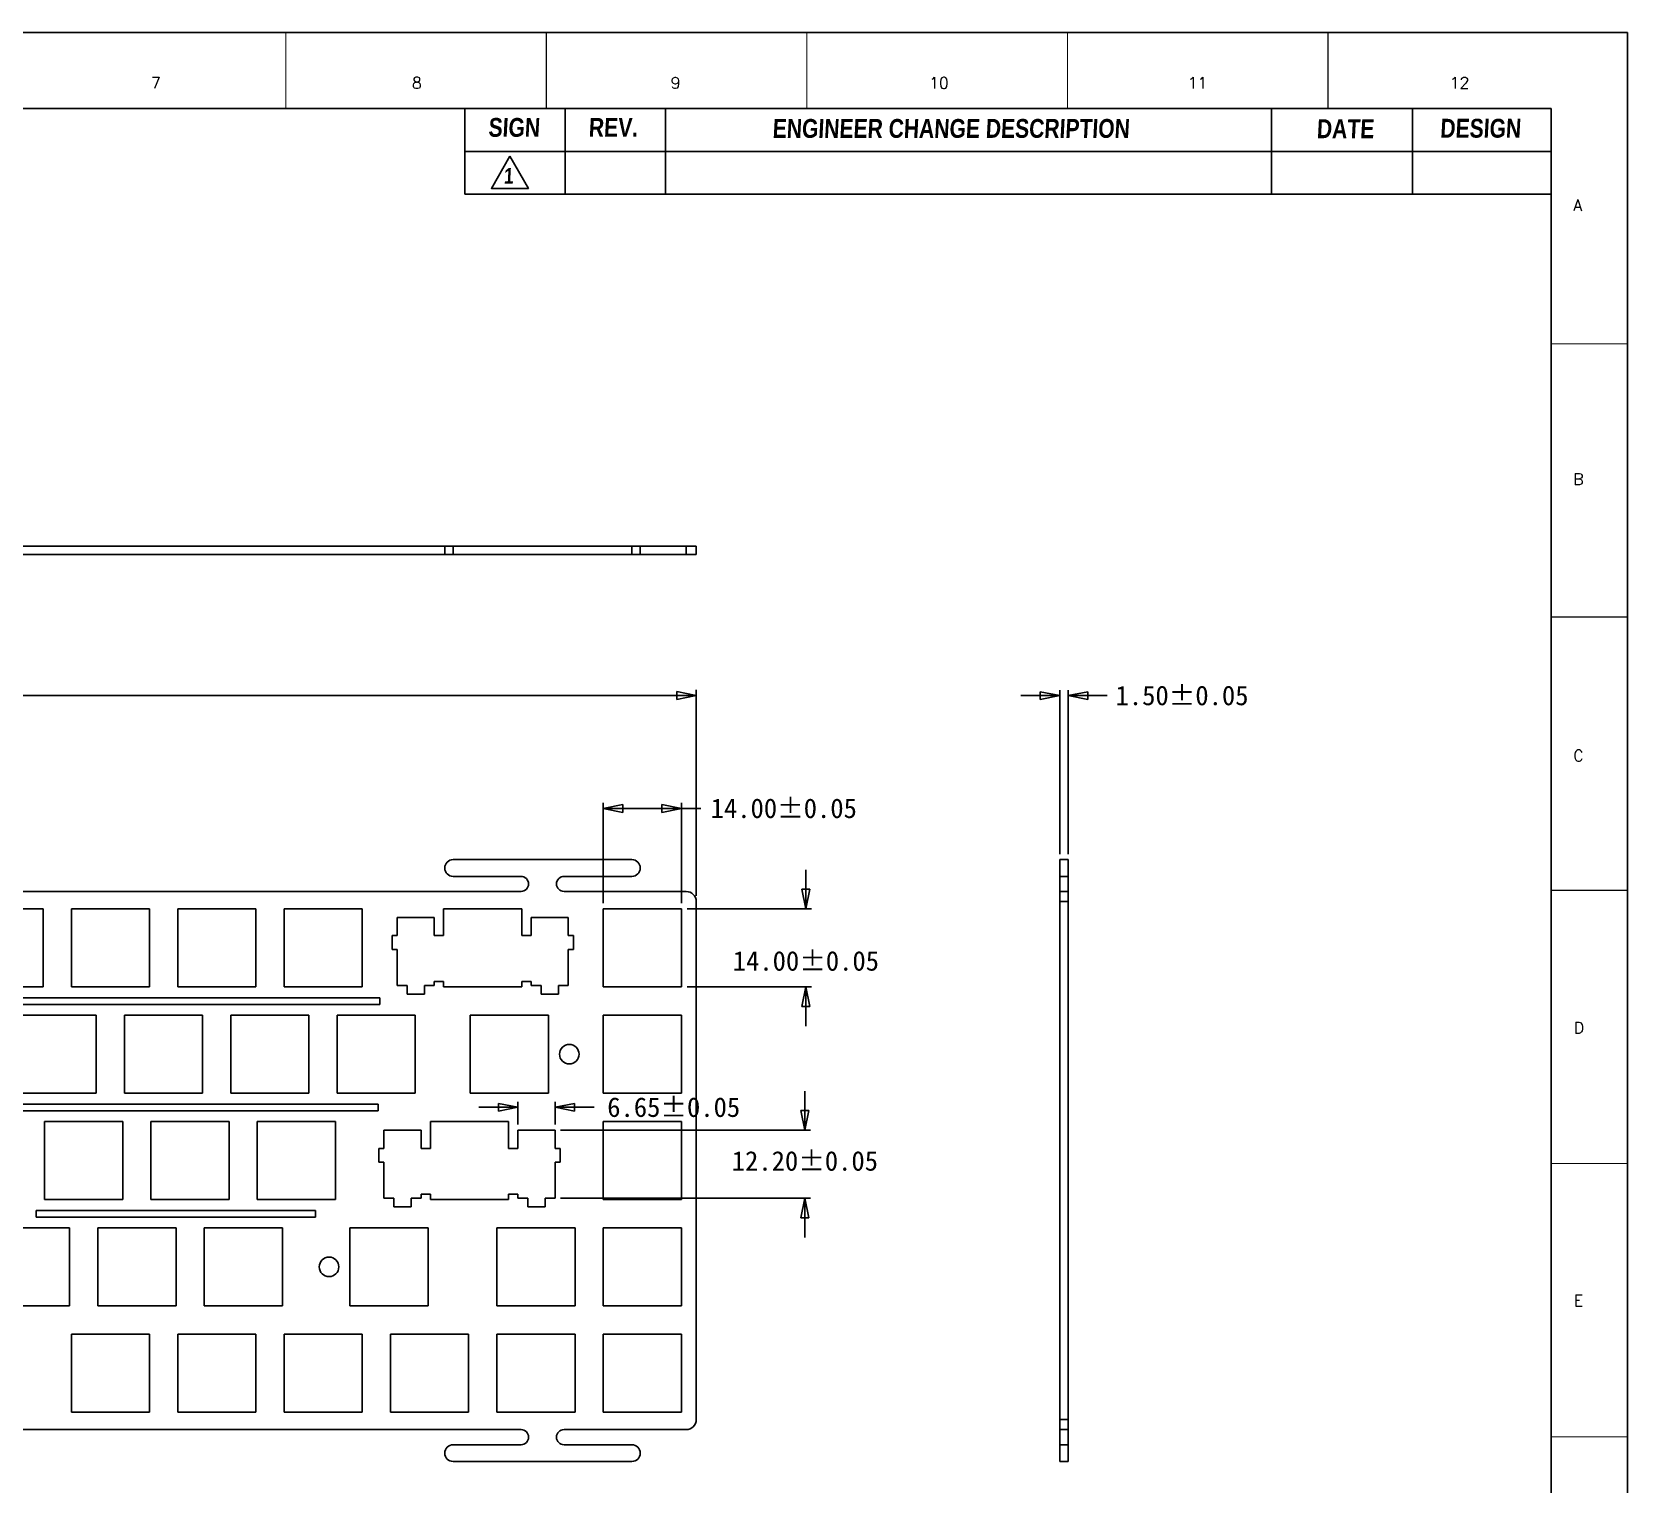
# Model space of a CAD drawing. Header units: millimetres. Extents: x -66 to 508, y -470 to -65.
# Drawn here: x 221.8 to 507.7, y -325.1 to -64.9 of the extents above; entities that cross this region are included whole.
import ezdxf
from ezdxf.enums import TextEntityAlignment as Align

# ---------------------------------------------------------------- set-up
doc = ezdxf.new("R2010")
doc.units = ezdxf.units.MM
doc.header["$LTSCALE"] = 16.335
doc.header["$PDMODE"] = 3
doc.header["$PDSIZE"] = 0.3125
doc.layers.get('0').update_dxf_attribs({"linetype": 'CONTINUOUS'})
doc.layers.get('Defpoints').update_dxf_attribs({"linetype": 'CONTINUOUS'})
doc.layers.add('TEXT', color=6, linetype='CONTINUOUS')
doc.layers.add('图层4', color=2, linetype='CONTINUOUS')
doc.styles.add('POSITION', font='romanc.shx', dxfattribs={"height": 3})
doc.styles.add('TEXT', font='arialbd.ttf', dxfattribs={"width": 0.8, "height": 4})
doc.dimstyles.get("Standard").update_dxf_attribs({"dimtxt": 2.5, "dimasz": 2.5, "dimexe": 0.125, "dimexo": 0.0625, "dimtad": 1, "dimdsep": 46, "dimtxsty": 'Standard', "dimblk": 'CLOSED', "dimblk1": 'CLOSED', "dimblk2": 'CLOSED', "dimcen": 0.09, "dimazin": 2, "dimtp": 0.01, "dimtm": 0.01, "dimtfac": 1, "dimtofl": 0, "dimtmove": 0, "dimatfit": 3, "dimldrblk": 'CLOSED', "dimfxl": 1, "dimtolj": 1, "dimarcsym": 0})

# ---------------------------------------------------------------- blocks, each defined once
blk = doc.blocks.new('TITLE_MODIFY')
for p, q in [((-126.75, 0.16), (-126.75, -9.84)), ((-126.75, 0.16), (0, 0.16)), ((-115.05, 0.16), (-115.05, -9.84)), ((-103.35, 0.16), (-103.35, -9.84)), ((-32.65, 0.16), (-32.65, -9.74)), ((-16.2, 0.16), (-16.2, -9.84)), ((0, -9.84), (0, 0.16)), ((-126.75, -4.84), (0, -4.84)), ((-126.75, -9.84), (0, -9.84))]:
    blk.add_line(p, q)
at = {"layer": 'TEXT'}
blk.add_lwpolyline([(-121.5, -5.4), (-123.66, -9.15), (-119.33, -9.15)], close=True, dxfattribs=at)
at = {"style": 'TEXT', "oblique": 3, "width": 0.8}
for s, p in [('SIGN', (-124.03, -3.13)), ('REV.', (-112.33, -3.13)), ('ENGINEER CHANGE DESCRIPTION', (-90.88, -3.25)), ('DATE', (-27.39, -3.29)), ('DESIGN', (-12.99, -3.23))]:
    blk.add_text(s, height=2.2, dxfattribs=at).set_placement(p)
at = {"layer": 'TEXT', "style": 'TEXT', "oblique": 3, "width": 0.8}
blk.add_text('1', height=1.8, dxfattribs=at).set_placement((-122.22, -8.58))
blk = doc.blocks.new('_CLOSED')
at = {"color": 0, "linetype": 'ByBlock'}
for p, q in [((0, 0), (-1, 0.2)), ((-1, 0.2), (-1, -0.2)), ((-1, -0.2), (0, 0)), ((-1, 0), (0, 0))]:
    blk.add_line(p, q, dxfattribs=at)
blk = doc.blocks.new('*D28')
at = {"layer": 'Defpoints', "color": 0}
for p in [(340.8, -183.83), (35.75, -220.72), (340.8, -220.72)]:
    blk.add_point(p, dxfattribs=at)
at = {"layer": '图层4', "color": 5, "lineweight": -2}
for p, q in [((35.75, -219.72), (35.75, -182.83)), ((340.8, -219.72), (340.8, -182.83)), ((39.25, -183.83), (171.4, -183.83)), ((337.3, -183.83), (205.15, -183.83))]:
    blk.add_line(p, q, dxfattribs=at)
at = {"layer": '图层4', "color": 5, "lineweight": -2, "xscale": 3.5, "yscale": 3.5, "zscale": 3.5, "rotation": 180}
blk.add_blockref('_CLOSED', (35.75, -183.83), dxfattribs=at)
at = {"layer": '图层4', "color": 5, "lineweight": -2, "xscale": 3.5, "yscale": 3.5, "zscale": 3.5}
blk.add_blockref('_CLOSED', (340.8, -183.83), dxfattribs=at)
at = {"layer": '图层4', "color": 5, "insert": (188.27, -183.83), "char_height": 3.5, "attachment_point": 5}
blk.add_mtext('\\A1;305.05±0.15', dxfattribs=at)
blk = doc.blocks.new('*D33')
at = {"layer": 'Defpoints', "color": 0}
for p in [(338.15, -204.05), (324.15, -222.03), (338.15, -222.03)]:
    blk.add_point(p, dxfattribs=at)
at = {"layer": '图层4', "color": 5, "lineweight": -2}
for p, q in [((324.15, -221.03), (324.15, -203.05)), ((327.65, -204.05), (334.65, -204.05)), ((338.15, -221.03), (338.15, -203.05)), ((338.15, -204.05), (341.65, -204.05))]:
    blk.add_line(p, q, dxfattribs=at)
at = {"layer": '图层4', "color": 5, "lineweight": -2, "xscale": 3.5, "yscale": 3.5, "zscale": 3.5, "rotation": 180}
blk.add_blockref('_CLOSED', (324.15, -204.05), dxfattribs=at)
at = {"layer": '图层4', "color": 5, "lineweight": -2, "xscale": 3.5, "yscale": 3.5, "zscale": 3.5}
blk.add_blockref('_CLOSED', (338.15, -204.05), dxfattribs=at)
at = {"layer": '图层4', "color": 5, "insert": (356.48, -204.05), "char_height": 3.5, "attachment_point": 5}
blk.add_mtext('\\A1;14.00±0.05', dxfattribs=at)
blk = doc.blocks.new('*D34')
at = {"layer": 'Defpoints', "color": 0}
for p in [(338.15, -222.03), (338.15, -236.03), (360.44, -236.03)]:
    blk.add_point(p, dxfattribs=at)
at = {"layer": '图层4', "color": 5, "lineweight": -2}
for p, q in [((360.44, -218.53), (360.44, -215.03)), ((339.15, -222.03), (361.44, -222.03)), ((339.15, -236.03), (361.44, -236.03)), ((360.44, -239.53), (360.44, -243.03))]:
    blk.add_line(p, q, dxfattribs=at)
at = {"layer": '图层4', "color": 5, "lineweight": -2, "xscale": 3.5, "yscale": 3.5, "zscale": 3.5}
for p, rotation in [((360.44, -222.03), 270), ((360.44, -236.03), 90)]:
    blk.add_blockref('_CLOSED', p, dxfattribs=dict(at, rotation=rotation))
at = {"layer": '图层4', "color": 5, "insert": (360.44, -231.39), "char_height": 3.5, "attachment_point": 5}
blk.add_mtext('\\A1;14.00±0.05', dxfattribs=at)
blk = doc.blocks.new('*D35')
at = {"layer": 'Defpoints', "color": 0}
for p in [(407.42, -183.84), (405.92, -213.22), (407.42, -213.22)]:
    blk.add_point(p, dxfattribs=at)
at = {"layer": '图层4', "color": 5, "lineweight": -2}
for p, q in [((405.92, -212.22), (405.92, -182.84)), ((407.42, -212.22), (407.42, -182.84)), ((402.42, -183.84), (398.92, -183.84)), ((410.92, -183.84), (414.42, -183.84))]:
    blk.add_line(p, q, dxfattribs=at)
at = {"layer": '图层4', "color": 5, "lineweight": -2, "xscale": 3.5, "yscale": 3.5, "zscale": 3.5}
blk.add_blockref('_CLOSED', (405.92, -183.84), dxfattribs=at)
at = {"layer": '图层4', "color": 5, "lineweight": -2, "xscale": 3.5, "yscale": 3.5, "zscale": 3.5, "rotation": 180}
blk.add_blockref('_CLOSED', (407.42, -183.84), dxfattribs=at)
at = {"layer": '图层4', "color": 5, "insert": (427.8, -183.84), "char_height": 3.5, "attachment_point": 5}
blk.add_mtext('\\A1;1.50±0.05', dxfattribs=at)
blk = doc.blocks.new('*D37')
at = {"layer": 'Defpoints', "color": 0}
for p in [(315.52, -257.59), (308.87, -261.69), (315.52, -261.69)]:
    blk.add_point(p, dxfattribs=at)
at = {"layer": '图层4', "color": 5, "lineweight": -2}
for p, q in [((308.87, -260.69), (308.87, -256.59)), ((315.52, -260.69), (315.52, -256.59)), ((305.37, -257.59), (301.87, -257.59)), ((319.02, -257.59), (322.52, -257.59))]:
    blk.add_line(p, q, dxfattribs=at)
at = {"layer": '图层4', "color": 5, "lineweight": -2, "xscale": 3.5, "yscale": 3.5, "zscale": 3.5}
blk.add_blockref('_CLOSED', (308.87, -257.59), dxfattribs=at)
at = {"layer": '图层4', "color": 5, "lineweight": -2, "xscale": 3.5, "yscale": 3.5, "zscale": 3.5, "rotation": 180}
blk.add_blockref('_CLOSED', (315.52, -257.59), dxfattribs=at)
at = {"layer": '图层4', "color": 5, "insert": (336.77, -257.59), "char_height": 3.5, "attachment_point": 5}
blk.add_mtext('\\A1;6.65±0.05', dxfattribs=at)
blk = doc.blocks.new('*D38')
at = {"layer": 'Defpoints', "color": 0}
for p in [(315.52, -261.69), (315.52, -273.89), (360.26, -273.89)]:
    blk.add_point(p, dxfattribs=at)
at = {"layer": '图层4', "color": 5, "lineweight": -2}
for p, q in [((360.26, -258.19), (360.26, -254.69)), ((316.52, -261.69), (361.26, -261.69)), ((316.52, -273.89), (361.26, -273.89)), ((360.26, -277.39), (360.26, -280.89))]:
    blk.add_line(p, q, dxfattribs=at)
at = {"layer": '图层4', "color": 5, "lineweight": -2, "xscale": 3.5, "yscale": 3.5, "zscale": 3.5}
for p, rotation in [((360.26, -261.69), 270), ((360.26, -273.89), 90)]:
    blk.add_blockref('_CLOSED', p, dxfattribs=dict(at, rotation=rotation))
at = {"layer": '图层4', "color": 5, "insert": (360.26, -267.22), "char_height": 3.5, "attachment_point": 5}
blk.add_mtext('\\A1;12.20±0.05', dxfattribs=at)

msp = doc.modelspace()

# ---------------------------------------------------------------- linework, layer by layer
for p, q in [((507.572, -65.051), (-66.17, -65.051)), ((507.572, -65.051), (-66.17, -65.051)), ((507.572, -470.287), (507.572, -65.051)), ((507.572, -470.287), (507.572, -65.051)), ((-52.526, -78.696), (493.928, -78.696)), ((493.928, -78.696), (493.928, -456.642))]:
    msp.add_line(p, q)
at = {"color": 7, "linetype": 'Continuous'}
for p, q in [((35.751, -157.092), (340.799, -157.092)), ((295.775, -157.092), (295.775, -158.592)), ((297.275, -157.092), (297.275, -158.592)), ((329.275, -158.592), (329.275, -157.092)), ((330.775, -158.592), (330.775, -157.092)), ((338.999, -158.592), (338.999, -157.092)), ((340.799, -157.092), (340.799, -158.592)), ((35.751, -158.592), (340.799, -158.592)), ((297.275, -213.225), (329.275, -213.225)), ((405.924, -213.225), (405.924, -321.03)), ((405.924, -213.225), (407.424, -213.225)), ((407.424, -321.03), (407.424, -213.225)), ((309.425, -216.225), (297.275, -216.225)), ((329.275, -216.225), (317.125, -216.225)), ((407.424, -216.225), (405.924, -216.225)), ((192.125, -218.925), (309.425, -218.925)), ((317.125, -218.925), (338.999, -218.925)), ((405.924, -218.925), (407.424, -218.925)), ((223.849, -222.027), (209.849, -222.027)), ((223.849, -236.027), (223.849, -222.027)), ((228.899, -222.027), (228.899, -236.027)), ((242.899, -222.027), (228.899, -222.027)), ((242.899, -236.027), (242.899, -222.027)), ((261.949, -222.027), (247.949, -222.027)), ((247.949, -222.027), (247.949, -236.027)), ((261.949, -236.027), (261.949, -222.027)), ((280.999, -222.027), (266.999, -222.027)), ((266.999, -222.027), (266.999, -236.027)), ((280.999, -236.027), (280.999, -222.027)), ((309.574, -222.027), (295.574, -222.027)), ((295.574, -222.027), (295.574, -226.842)), ((309.574, -226.842), (309.574, -222.027)), ((338.149, -222.027), (324.149, -222.027)), ((324.149, -222.027), (324.149, -236.027)), ((338.149, -236.027), (338.149, -222.027)), ((340.799, -220.725), (340.799, -313.53)), ((407.424, -220.725), (405.924, -220.725)), ((293.899, -223.592), (287.249, -223.592)), ((287.249, -223.592), (287.249, -226.842)), ((293.899, -226.842), (293.899, -223.592)), ((317.899, -223.592), (311.249, -223.592)), ((311.249, -223.592), (311.249, -226.842)), ((317.899, -226.842), (317.899, -223.592)), ((287.249, -226.842), (286.349, -226.842)), ((286.349, -226.842), (286.349, -229.292)), ((295.574, -226.842), (293.899, -226.842)), ((311.249, -226.842), (309.574, -226.842)), ((318.799, -226.842), (317.899, -226.842)), ((318.799, -229.292), (318.799, -226.842)), ((286.349, -229.292), (287.249, -229.292)), ((287.249, -229.292), (287.249, -235.792)), ((317.899, -229.292), (318.799, -229.292)), ((317.899, -235.792), (317.899, -229.292)), ((209.849, -236.027), (223.849, -236.027)), ((228.899, -236.027), (242.899, -236.027)), ((247.949, -236.027), (261.949, -236.027)), ((266.999, -236.027), (280.999, -236.027)), ((287.249, -235.792), (289.02, -235.792)), ((289.02, -235.792), (289.02, -237.293)), ((292.126, -235.792), (293.899, -235.792)), ((292.126, -237.293), (292.126, -235.792)), ((293.899, -235.052), (295.574, -235.052)), ((293.899, -235.792), (293.899, -235.052)), ((295.574, -235.052), (295.574, -236.027)), ((295.574, -236.027), (309.574, -236.027)), ((309.574, -235.052), (311.249, -235.052)), ((309.574, -236.027), (309.574, -235.052)), ((311.249, -235.052), (311.249, -235.792)), ((311.249, -235.792), (313.02, -235.792)), ((313.02, -235.792), (313.02, -237.293)), ((316.126, -235.792), (317.899, -235.792)), ((316.126, -237.293), (316.126, -235.792)), ((324.149, -236.027), (338.149, -236.027)), ((284.124, -237.952), (218.824, -237.952)), ((218.824, -239.152), (284.124, -239.152)), ((284.124, -239.152), (284.124, -237.952)), ((289.02, -237.293), (292.126, -237.293)), ((313.02, -237.293), (316.126, -237.293)), ((233.349, -241.077), (219.349, -241.077)), ((233.349, -255.077), (233.349, -241.077)), ((252.399, -241.077), (238.399, -241.077)), ((238.399, -241.077), (238.399, -255.077)), ((252.399, -255.077), (252.399, -241.077)), ((271.449, -241.077), (257.449, -241.077)), ((257.449, -241.077), (257.449, -255.077)), ((271.449, -255.077), (271.449, -241.077)), ((290.499, -241.077), (276.499, -241.077)), ((276.499, -241.077), (276.499, -255.077)), ((290.499, -255.077), (290.499, -241.077)), ((314.324, -241.077), (300.324, -241.077)), ((300.324, -241.077), (300.324, -255.077)), ((314.324, -255.077), (314.324, -241.077)), ((338.149, -241.077), (324.149, -241.077)), ((324.149, -241.077), (324.149, -255.077)), ((338.149, -255.077), (338.149, -241.077)), ((283.824, -257.002), (213.824, -257.002)), ((219.349, -255.077), (233.349, -255.077)), ((238.399, -255.077), (252.399, -255.077)), ((257.449, -255.077), (271.449, -255.077)), ((276.499, -255.077), (290.499, -255.077)), ((283.824, -258.202), (283.824, -257.002)), ((300.324, -255.077), (314.324, -255.077)), ((324.149, -255.077), (338.149, -255.077)), ((213.824, -258.202), (283.824, -258.202)), ((238.099, -260.127), (224.099, -260.127)), ((224.099, -260.127), (224.099, -274.127)), ((238.099, -274.127), (238.099, -260.127)), ((257.149, -260.127), (243.149, -260.127)), ((243.149, -260.127), (243.149, -274.127)), ((257.149, -274.127), (257.149, -260.127)), ((276.199, -260.127), (262.199, -260.127)), ((262.199, -260.127), (262.199, -274.127)), ((276.199, -274.127), (276.199, -260.127)), ((291.524, -261.692), (284.874, -261.692)), ((284.874, -261.692), (284.874, -264.942)), ((291.524, -264.942), (291.524, -261.692)), ((307.199, -260.127), (293.199, -260.127)), ((293.199, -260.127), (293.199, -264.942)), ((307.199, -264.942), (307.199, -260.127)), ((315.524, -261.692), (308.874, -261.692)), ((308.874, -261.692), (308.874, -264.942)), ((315.524, -264.942), (315.524, -261.692)), ((338.149, -260.127), (324.149, -260.127)), ((324.149, -260.127), (324.149, -274.127)), ((338.149, -274.127), (338.149, -260.127)), ((284.874, -264.942), (283.974, -264.942)), ((283.974, -264.942), (283.974, -267.392)), ((293.199, -264.942), (291.524, -264.942)), ((308.874, -264.942), (307.199, -264.942)), ((316.424, -264.942), (315.524, -264.942)), ((316.424, -267.392), (316.424, -264.942)), ((283.974, -267.392), (284.874, -267.392)), ((284.874, -267.392), (284.874, -273.892)), ((315.524, -267.392), (316.424, -267.392)), ((315.524, -273.892), (315.524, -267.392)), ((224.099, -274.127), (238.099, -274.127)), ((243.149, -274.127), (257.149, -274.127)), ((262.199, -274.127), (276.199, -274.127)), ((284.874, -273.892), (286.645, -273.892)), ((286.645, -273.892), (286.645, -275.393)), ((289.751, -273.892), (291.524, -273.892)), ((289.751, -275.393), (289.751, -273.892)), ((291.524, -273.152), (293.199, -273.152)), ((291.524, -273.892), (291.524, -273.152)), ((293.199, -273.152), (293.199, -274.127)), ((293.199, -274.127), (307.199, -274.127)), ((307.199, -273.152), (308.874, -273.152)), ((307.199, -274.127), (307.199, -273.152)), ((308.874, -273.152), (308.874, -273.892)), ((308.874, -273.892), (310.645, -273.892)), ((310.645, -273.892), (310.645, -275.393)), ((313.751, -273.892), (315.524, -273.892)), ((313.751, -275.393), (313.751, -273.892)), ((324.149, -274.127), (338.149, -274.127)), ((272.628, -276.052), (222.628, -276.052)), ((222.628, -276.052), (222.628, -277.252)), ((222.628, -277.252), (272.628, -277.252)), ((272.628, -277.252), (272.628, -276.052)), ((286.645, -275.393), (289.751, -275.393)), ((310.645, -275.393), (313.751, -275.393)), ((228.599, -279.177), (214.599, -279.177)), ((228.599, -293.177), (228.599, -279.177)), ((247.649, -279.177), (233.649, -279.177)), ((233.649, -279.177), (233.649, -293.177)), ((247.649, -293.177), (247.649, -279.177)), ((266.699, -279.177), (252.699, -279.177)), ((252.699, -279.177), (252.699, -293.177)), ((266.699, -293.177), (266.699, -279.177)), ((292.799, -279.177), (278.799, -279.177)), ((278.799, -279.177), (278.799, -293.177)), ((292.799, -293.177), (292.799, -279.177)), ((319.099, -279.177), (305.099, -279.177)), ((305.099, -279.177), (305.099, -293.177)), ((319.099, -293.177), (319.099, -279.177)), ((338.149, -279.177), (324.149, -279.177)), ((324.149, -279.177), (324.149, -293.177)), ((338.149, -293.177), (338.149, -279.177)), ((214.599, -293.177), (228.599, -293.177)), ((233.649, -293.177), (247.649, -293.177)), ((252.699, -293.177), (266.699, -293.177)), ((278.799, -293.177), (292.799, -293.177)), ((305.099, -293.177), (319.099, -293.177)), ((324.149, -293.177), (338.149, -293.177)), ((228.899, -298.227), (242.899, -298.227)), ((228.899, -312.227), (228.899, -298.227)), ((242.899, -298.227), (242.899, -312.227)), ((247.949, -298.227), (261.949, -298.227)), ((247.949, -312.227), (247.949, -298.227)), ((261.949, -298.227), (261.949, -312.227)), ((266.999, -298.227), (280.999, -298.227)), ((266.999, -312.227), (266.999, -298.227)), ((280.999, -298.227), (280.999, -312.227)), ((300.049, -298.227), (286.049, -298.227)), ((286.049, -298.227), (286.049, -312.227)), ((300.049, -312.227), (300.049, -298.227)), ((319.099, -298.227), (305.099, -298.227)), ((305.099, -298.227), (305.099, -312.227)), ((319.099, -312.227), (319.099, -298.227)), ((338.149, -298.227), (324.149, -298.227)), ((324.149, -298.227), (324.149, -312.227)), ((338.149, -312.227), (338.149, -298.227)), ((242.899, -312.227), (228.899, -312.227)), ((261.949, -312.227), (247.949, -312.227)), ((280.999, -312.227), (266.999, -312.227)), ((286.049, -312.227), (300.049, -312.227)), ((305.099, -312.227), (319.099, -312.227)), ((324.149, -312.227), (338.149, -312.227)), ((405.924, -313.53), (407.424, -313.53)), ((309.425, -315.33), (192.125, -315.33)), ((338.999, -315.33), (317.125, -315.33)), ((407.424, -315.33), (405.924, -315.33)), ((297.275, -318.03), (309.425, -318.03)), ((317.125, -318.03), (329.275, -318.03)), ((405.924, -318.03), (407.424, -318.03)), ((329.275, -321.03), (297.275, -321.03)), ((407.424, -321.03), (405.924, -321.03))]:
    msp.add_line(p, q, dxfattribs=at)
at = {"const_width": 0.205}
for points in [[(267.296, -78.696), (267.296, -65.051)], [(313.96, -78.696), (313.96, -65.051)], [(360.623, -78.696), (360.623, -65.051)], [(407.286, -78.696), (407.286, -65.051)], [(453.95, -78.696), (453.95, -65.051)], [(493.928, -120.822), (507.572, -120.822)], [(493.928, -169.771), (507.572, -169.771)], [(493.928, -218.72), (507.572, -218.72)], [(507.572, -267.669), (493.928, -267.669)], [(493.928, -316.618), (507.572, -316.618)]]:
    msp.add_lwpolyline(points, dxfattribs=at)
at = {"color": 7, "linetype": 'Continuous'}
for centre in [(318.074, -248.077), (275.049, -286.177)]:
    msp.add_circle(centre, 1.75, dxfattribs=at)
for centre, radius, start, end in [((297.275, -214.725), 1.5, 90, 270), ((329.275, -214.725), 1.5, 270, 90), ((309.425, -217.575), 1.35, 270, 90), ((317.125, -217.575), 1.35, 90, 270), ((338.999, -220.725), 1.8, 0, 90), ((338.999, -313.53), 1.8, 270, 0), ((309.425, -316.68), 1.35, 270, 90), ((317.125, -316.68), 1.35, 90, 270), ((297.275, -319.53), 1.5, 90, 270), ((329.275, -319.53), 1.5, 270, 90)]:
    msp.add_arc(centre, radius, start, end, dxfattribs=at)

# ---------------------------------------------------------------- block references
at = {"xscale": 1.534981914577884, "yscale": 1.534981914577884, "zscale": 1.534981914577882}
msp.add_blockref('TITLE_MODIFY', (493.928, -78.935), dxfattribs=at)

# ---------------------------------------------------------------- texts
at = {"style": 'POSITION'}
for s, height, p in [('7', 2.047, (244.039, -74.072)), ('8', 2.047, (290.779, -74.072)), ('9', 2.047, (337.105, -74.072)), ('10', 2.0466, (384.273, -74.072)), ('11', 2.0466, (430.56, -74.072)), ('12', 2.0466, (477.488, -74.072)), ('A', 2.047, (498.661, -95.999)), ('B', 2.047, (498.78, -145.064)), ('C', 2.047, (498.78, -194.589)), ('D', 2.047, (498.875, -243.343)), ('E', 2.047, (498.78, -292.213))]:
    msp.add_text(s, height=height, dxfattribs=at).set_placement(p, align=Align.MIDDLE_CENTER)

# ---------------------------------------------------------------- dimensions: what is measured, and where the dimension line sits
at = {"layer": '图层4', "color": 2}
for base, p1, p2, override, picture, middle in [((340.799, -183.827), (35.751, -220.725), (340.799, -220.725), {"dimtxt": 3.5, "dimasz": 3.5, "dimexe": 1, "dimexo": 1, "dimgap": 2, "dimtad": 0, "dimtih": 1, "dimtoh": 1, "dimzin": 0, "dimcen": 2.673, "dimclrd": 5, "dimclre": 5, "dimclrt": 5, "dimadec": 0, "dimazin": 0, "dimtol": 1, "dimlim": 0, "dimtp": 0.15, "dimtm": 0.15, "dimtfillclr": 2, "dimtzin": 0}, '*D28', (188.275, -183.827)), ((407.424, -183.843), (405.924, -213.225), (407.424, -213.225), {"dimtxt": 3.5, "dimasz": 3.5, "dimexe": 1, "dimexo": 1, "dimgap": 2, "dimtad": 0, "dimtih": 1, "dimtoh": 1, "dimzin": 0, "dimcen": 2.673, "dimclrd": 5, "dimclre": 5, "dimclrt": 5, "dimadec": 0, "dimazin": 0, "dimtol": 1, "dimtp": 0.05, "dimtm": 0.05, "dimtfillclr": 2, "dimtzin": 0}, '*D35', (427.799, -183.843)), ((338.149, -204.052), (324.149, -222.027), (338.149, -222.027), {"dimtxt": 3.5, "dimasz": 3.5, "dimexe": 1, "dimexo": 1, "dimgap": 2, "dimtad": 0, "dimtih": 1, "dimtoh": 1, "dimzin": 0, "dimcen": 2.673, "dimclrd": 5, "dimclre": 5, "dimclrt": 5, "dimadec": 0, "dimazin": 0, "dimtol": 1, "dimtp": 0.05, "dimtm": 0.05, "dimtfillclr": 2, "dimtzin": 0}, '*D33', (356.482, -204.052)), ((315.524, -257.585), (308.874, -261.692), (315.524, -261.692), {"dimtxt": 3.5, "dimasz": 3.5, "dimexe": 1, "dimexo": 1, "dimgap": 2, "dimtad": 0, "dimtih": 1, "dimtoh": 1, "dimzin": 0, "dimcen": 2.673, "dimclrd": 5, "dimclre": 5, "dimclrt": 5, "dimadec": 0, "dimazin": 0, "dimtol": 1, "dimtp": 0.05, "dimtm": 0.05, "dimtfillclr": 2, "dimtzin": 0}, '*D37', (336.774, -257.585))]:
    dim = msp.add_linear_dim(base=base, p1=p1, p2=p2, dimstyle='Standard', override=override, dxfattribs=at)
    dim.commit()
    dim.dimension.update_dxf_attribs({"geometry": picture, "text_midpoint": middle})
for base, p1, p2, picture, middle in [((360.44, -236.027), (338.149, -222.027), (338.149, -236.027), '*D34', (360.44, -231.387)), ((360.257, -273.892), (315.524, -261.692), (315.524, -273.892), '*D38', (360.257, -267.225))]:
    dim = msp.add_linear_dim(base=base, p1=p1, p2=p2, angle=90, dimstyle='Standard', override={"dimtxt": 3.5, "dimasz": 3.5, "dimexe": 1, "dimexo": 1, "dimgap": 2, "dimtad": 0, "dimtih": 1, "dimtoh": 1, "dimzin": 0, "dimcen": 2.673, "dimclrd": 5, "dimclre": 5, "dimclrt": 5, "dimadec": 0, "dimazin": 0, "dimtol": 1, "dimtp": 0.05, "dimtm": 0.05, "dimtfillclr": 2, "dimtzin": 0}, dxfattribs=at)
    dim.commit()
    dim.dimension.update_dxf_attribs({"geometry": picture, "text_midpoint": middle, "dimtype": 160})

doc.saveas('drawing.dxf')
